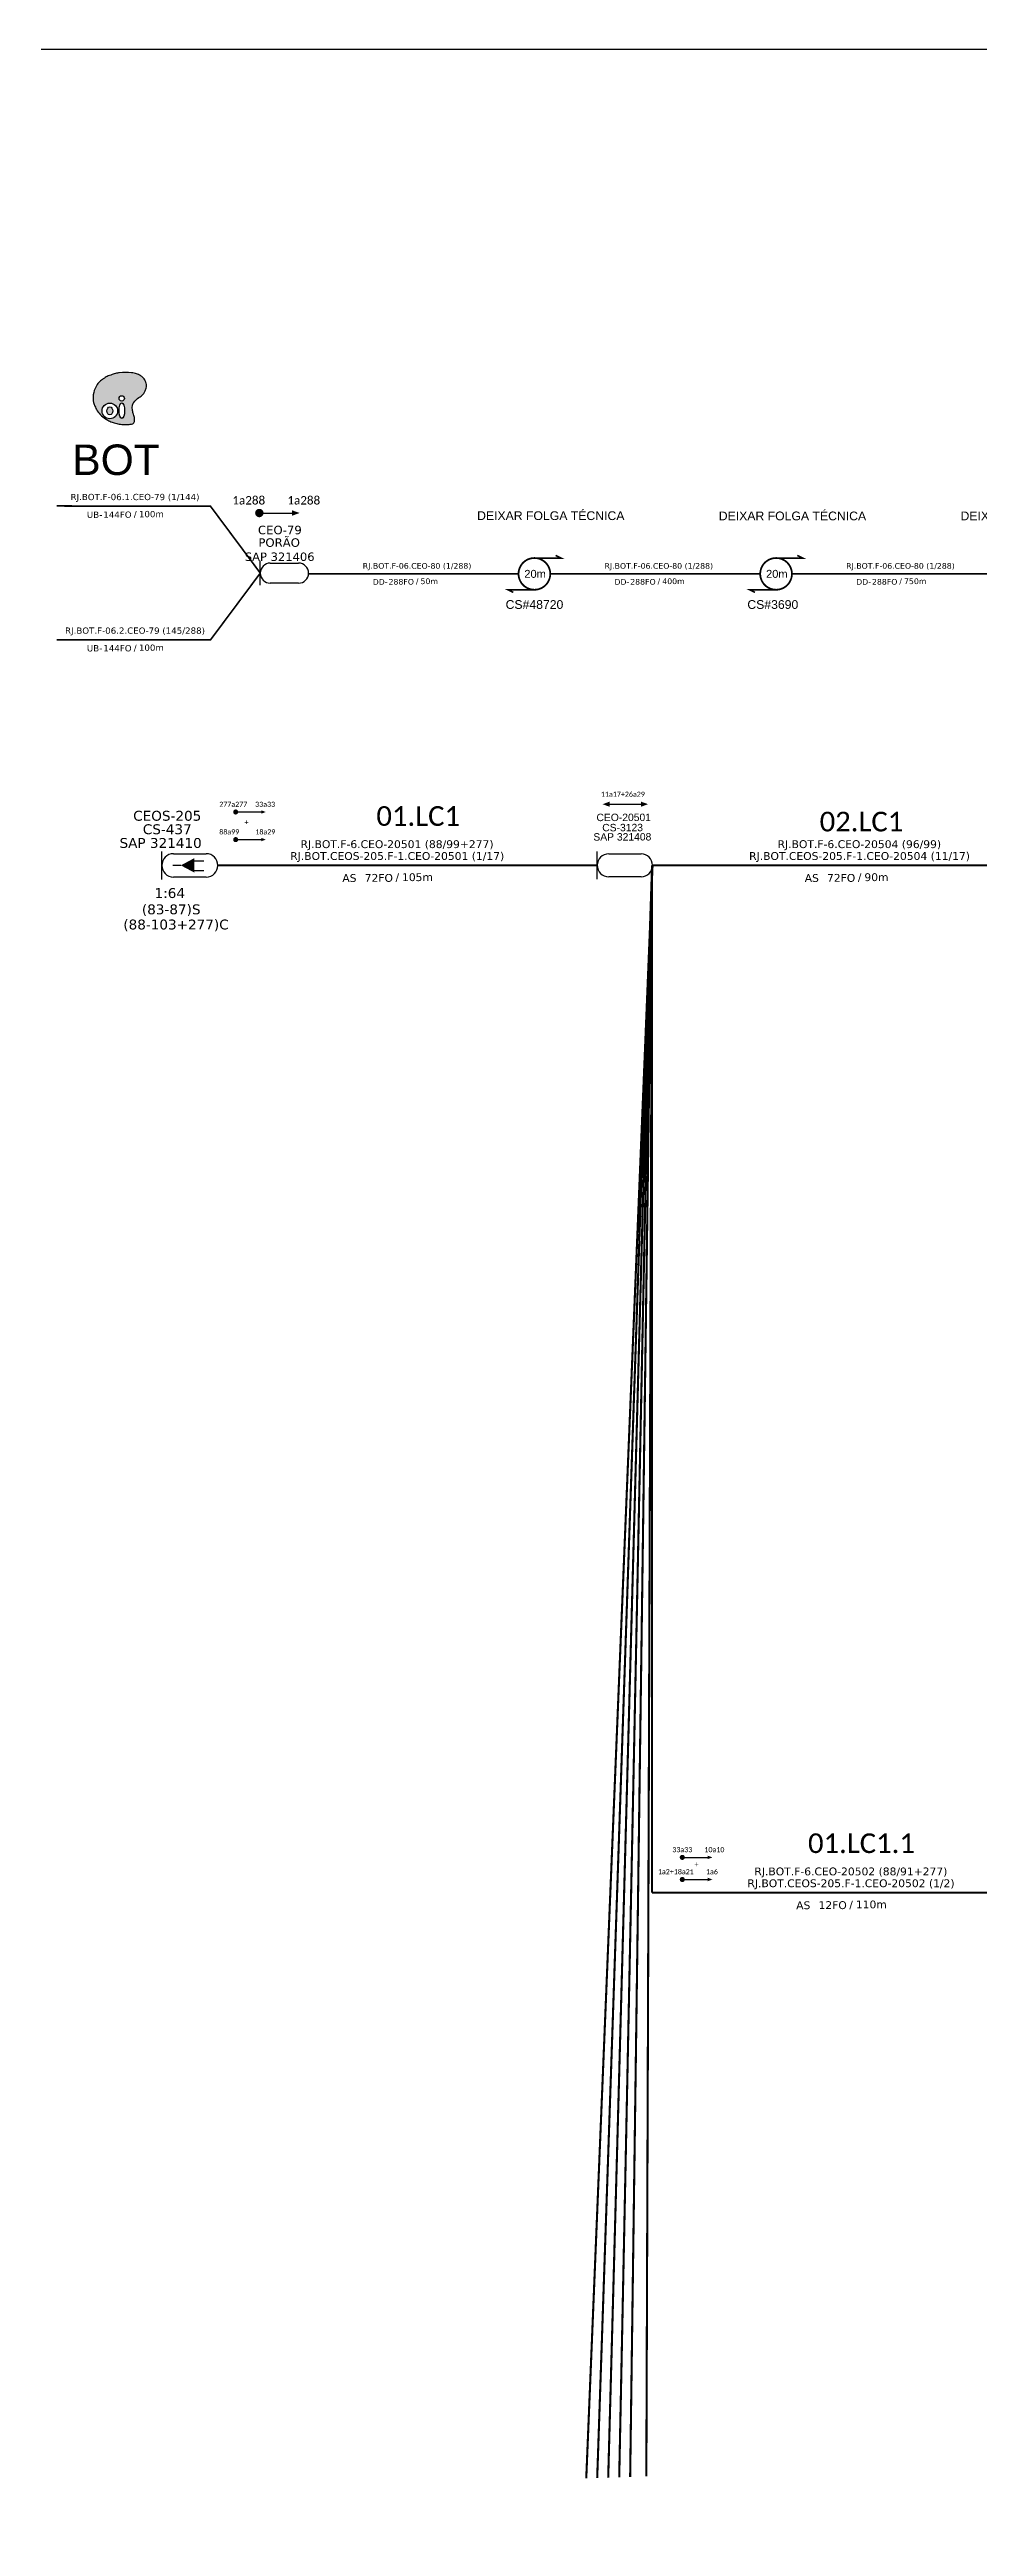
# Model space of a CAD drawing. Header units: inches. Extents: x 27113 to 27952, y 293751 to 294345.
# Drawn here: x 27544.4 to 27687.9, y 293962.3 to 294345 of the extents above; entities that cross this region are included whole.
import ezdxf
from ezdxf.enums import TextEntityAlignment as Align

# ---------------------------------------------------------------- set-up
doc = ezdxf.new("R2010")
doc.units = ezdxf.units.IN
doc.header["$MEASUREMENT"] = 0
for name, color, linetype, lineweight in [("20.0-LEGENDA DOS CDO'S", 1, 'Continuous', 0), ('20.2-CDO_POSTE', 1, 'Continuous', 5), ('40.1-ETIQUETAS', 1, 'Continuous', 20)]:
    doc.layers.add(name, color=color, linetype=linetype, lineweight=lineweight)
for name, color, linetype in [('20.4-CEO', 1, 'Continuous'), ('20.4-CEOS', 1, 'Continuous'), ('20.5-CABO AÉREO', 1, 'Continuous'), ('CAP a instalar', 1, 'Continuous'), ('SETA', 7, 'Continuous')]:
    doc.layers.add(name, color=color, linetype=linetype)
doc.styles.add('ARIAL', font='arial.ttf')
doc.styles.add('MtXpl_Calibri', font='calibri.ttf')
doc.styles.add('siredit', font='verdana.ttf')
doc.styles.get("Standard").update_dxf_attribs({"font": 'arial.ttf'})

# ---------------------------------------------------------------- blocks, each defined once
blk = doc.blocks.new('ETIQUETA_RS5F')
at = {"layer": '40.1-ETIQUETAS', "color": 0, "style": 'siredit'}
blk.add_text('/', height=1.5, dxfattribs=at).set_placement((1.55, -1.95), align=Align.MIDDLE_RIGHT)
for tag, p in [('ETIQUETA_R_PRIMARIA', (1.18, 4.1)), ('ETIQUETA_R_SECUNDARIA', (1.18, 2.1)), ('F_ATIVAS/F_MORTAS', (1.11, -4.24))]:
    blk.add_attdef(tag, text='', height=1.5, dxfattribs=at).set_placement(p, align=Align.MIDDLE_CENTER)
for tag, p in [('TIPO_CABO', (-6.62, -2.12)), ('CAP_CABO', (0.37, -2.09))]:
    blk.add_attdef(tag, text='', height=1.5, dxfattribs=at).set_placement(p, align=Align.MIDDLE_RIGHT)
blk.add_attdef('METROS', text='', height=1.5, dxfattribs=at).set_placement((2.11, -1.95), align=Align.MIDDLE_LEFT)
for tag, p in [('FUSÃO_1', (0.82, -8.39)), ('FUSÃO_2', (0.82, -10.6)), ('FUSÃO_3', (0.82, -12.93)), ('FUSÃO_4', (0.82, -15.14)), ('FUSÃO_5', (0.82, -17.16))]:
    blk.add_attdef(tag, text='', height=1.5, dxfattribs=at).set_placement(p, align=Align.CENTER)
blk = doc.blocks.new('CDOE-TEXTO PADRÃO')
at = {"layer": "20.0-LEGENDA DOS CDO'S", "color": 0, "style": 'ARIAL'}
for tag, p in [('CDO_N', (0.49, 7.39)), ('CORDOALHA', (0.5, 4.33)), ('SAP', (0.51, 1.67)), ('SPLITER_1', (0.59, -0.91)), ('SPLITER_2', (0.6, -3.55)), ('(XX-XX_F)S', (0.54, -8.29)), ('(XX-XX_L)S', (0.55, -10.83)), ('UMS', (0.55, -13.15))]:
    blk.add_attdef(tag, p, '', height=1.7, rotation=0.118, dxfattribs=at)
blk.add_attdef('FIBRAS_UTILIZADAS', text='', height=1.7, rotation=0.118, dxfattribs=at).set_placement((19.77, 7.43), align=Align.CENTER)
blk = doc.blocks.new('OI')
h = blk.add_hatch(color=40)
edge = h.paths.add_edge_path()
edge.add_spline(control_points=[(4.35, -0.67), (3.92, -0.99), (3.26, -1.5), (2.81, -2.59), (2.9, -3.5), (3.06, -4.27), (3.31, -4.85), (3.37, -5.39), (3.4, -5.88), (3.2, -6.4), (2.54, -6.61), (1.65, -6.63), (0.55, -6.67), (-0.56, -6.42), (-1.61, -6.14), (-2.77, -5.61), (-3.92, -4.77), (-4.89, -3.7), (-5.34, -2.65), (-5.6, -1.94), (-5.85, -0.96), (-5.71, 0.47), (-5.1, 2.02), (-4.14, 3.02), (-3.3, 3.61), (-2.37, 4.16), (-1.36, 4.44), (-0.56, 4.7), (0.79, 4.85), (2.24, 4.97), (3.79, 4.57), (4.67, 4.21), (5.44, 3.65), (5.76, 2.99), (6.03, 2.21), (6.01, 1.46), (5.72, 0.64), (5.31, 0.08), (4.88, -0.38), (4.51, -0.55), (4.35, -0.67)], knot_values=[0, 0, 0, 0, 1.60434, 2.417191, 3.427595, 4.282808, 4.776746, 5.304182, 5.888771, 6.258406, 6.858137, 7.79129, 8.986195, 10.124242, 11.187857, 12.242908, 13.953784, 15.414161, 16.515391, 17.349188, 17.675853, 19.552021, 21.515531, 22.568638, 23.63245, 24.621084, 25.782718, 26.745347, 27.142653, 29.870543, 31.004649, 31.921532, 32.709589, 33.801391, 34.042471, 35.192333, 35.971461, 36.628871, 37.254359, 37.836911, 37.836911, 37.836911, 37.836911], degree=3, periodic=0)
h.paths.add_polyline_path([(1.13, -0.87, -1), (-0.04, -0.87, -1)], flags=16)
edge = h.paths.add_edge_path(flags=16)
edge.add_ellipse((0.56, -3.59), major_axis=(-0.02, 1.71), ratio=0.361305, start_angle=0, end_angle=360)
h.paths.add_polyline_path([(-0.36, -3.62, -1), (-3.8, -3.62, -1)], flags=16)
edge = h.paths.add_edge_path(flags=0)
edge.add_ellipse((-2.08, -3.62), major_axis=(0, 0.885), ratio=0.758294, start_angle=0, end_angle=360)
at = {"color": 40}
for centre, radius in [((-2.08, -3.62), 1.72), ((0.54, -0.87), 0.587)]:
    blk.add_circle(centre, radius, dxfattribs=at)
blk.add_ellipse((-2.08, -3.62), major_axis=(0, 0.885), ratio=0.758294, start_param=-3.141592653589792, end_param=3.141592653589792, dxfattribs=at)
blk.add_ellipse((0.56, -3.59), major_axis=(-0.02, 1.71), ratio=0.361305, dxfattribs=at)
at = {"color": 40, "start_tangent": (-0.800898, -0.598801), "end_tangent": (-0.800898, -0.598801)}
blk.add_spline([(4.35, -0.67), (3.2, -1.78), (2.9, -2.54), (2.92, -3.55), (3.12, -4.38), (3.28, -4.85), (3.37, -5.37), (3.35, -5.95), (3.2, -6.29), (2.66, -6.55), (1.73, -6.63), (0.54, -6.62), (-0.58, -6.41), (-1.6, -6.11), (-2.56, -5.67), (-3.95, -4.67), (-4.89, -3.56), (-5.37, -2.56), (-5.64, -1.78), (-5.72, -1.46), (-5.63, 0.42), (-4.84, 2.22), (-4.13, 2.99), (-3.27, 3.62), (-2.4, 4.09), (-1.3, 4.47), (-0.37, 4.72), (0.02, 4.77), (2.75, 4.8), (3.85, 4.53), (4.69, 4.16), (5.31, 3.68), (5.85, 2.73), (5.93, 2.5), (5.94, 1.35), (5.67, 0.62), (5.29, 0.08), (4.84, -0.36), (4.35, -0.67)], degree=3, dxfattribs=at)

msp = doc.modelspace()

# ---------------------------------------------------------------- linework, layer by layer
msp.add_lwpolyline([(27113.44, 293750.99), (27952, 293750.99), (27952, 294344.99), (27113.44, 294344.99), (27113.44, 293750.99)])
at = {"color": 0}
for points, const_width in [([(27576.48, 294273.38, 1), (27577.13, 294273.38, 1)], 0.649), ([(27619.29, 294266.43, 1.000012), (27619.29, 294261.53, 0.999978)], 0.272), ([(27656.62, 294266.43, 1.000012), (27656.62, 294261.53, 0.999978)], 0.272)]:
    msp.add_lwpolyline(points, format="xyb", close=True, dxfattribs=dict(at, const_width=const_width))
at = {"color": 0, "const_width": 0.255}
for points in [[(27619.29, 294266.43), (27623.37, 294266.43), (27622.56, 294266.84)], [(27656.62, 294266.43), (27660.71, 294266.43), (27659.89, 294266.84)], [(27619.29, 294261.53), (27615.2, 294261.53), (27616.02, 294261.12)], [(27656.62, 294261.53), (27652.54, 294261.53), (27653.35, 294261.12)]]:
    msp.add_lwpolyline(points, dxfattribs=at)
at = {"color": 7, "const_width": 0.395}
for points in [[(27572.96, 294227.19, 1), (27573.35, 294227.19, 1)], [(27572.96, 294222.92, 1), (27573.35, 294222.92, 1)], [(27641.94, 294065.67, 1), (27642.33, 294065.67, 1)], [(27641.94, 294062.25, 1), (27642.33, 294062.26, 1)]]:
    msp.add_lwpolyline(points, format="xyb", close=True, dxfattribs=at)
at = {"color": 7}
msp.add_lwpolyline([(27630.93, 294228.4), (27635.73, 294228.4)], dxfattribs=at)
at = {"layer": '20.4-CEO', "color": 0}
for p, q in [((27578.5, 294265.66), (27582.86, 294265.66)), ((27582.86, 294262.55), (27578.5, 294262.55))]:
    msp.add_line(p, q, dxfattribs=at)
at = {"layer": '20.4-CEO', "color": 0, "const_width": 0.259}
for points in [[(27545.49, 294274.47), (27569.25, 294274.44), (27576.95, 294264.1)], [(27545.49, 294253.78), (27569.25, 294253.77), (27576.95, 294264.1)]]:
    msp.add_lwpolyline(points, dxfattribs=at)
at = {"layer": '20.4-CEO', "color": 0}
msp.add_lwpolyline([(27576.95, 294262.23), (27576.95, 294265.98)], dxfattribs=at)
for centre, start, end in [((27578.5, 294264.1), 90, 270), ((27582.86, 294264.1), 270, 90)]:
    msp.add_arc(centre, 1.55, start, end, dxfattribs=at)
at = {"layer": '20.4-CEOS', "color": 5}
for p, q in [((27563.54, 294220.74), (27568.6, 294220.74)), ((27628.99, 294216.8), (27628.99, 294221.09)), ((27630.77, 294220.73), (27635.76, 294220.73)), ((27568.6, 294217.13), (27563.54, 294217.13)), ((27635.76, 294217.17), (27630.77, 294217.17))]:
    msp.add_line(p, q, dxfattribs=at)
for points in [[(27561.74, 294216.76), (27561.74, 294221.11)], [(27564.67, 294218.94), (27563.46, 294218.94)], [(27566.67, 294219.65), (27568.21, 294219.65)], [(27566.67, 294218.15), (27568.21, 294218.15)]]:
    msp.add_lwpolyline(points, dxfattribs=at)
msp.add_lwpolyline([(27564.67, 294218.94, 0, 2.23, 0), (27566.76, 294218.94, 2.23, 2.23, 0)], format="xyseb", dxfattribs=at)
for centre, radius, start, end in [((27563.54, 294218.94), 1.8, 90, 270), ((27568.6, 294218.94), 1.8, 270, 90), ((27630.77, 294218.95), 1.78, 90, 270), ((27635.76, 294218.95), 1.78, 270, 90)]:
    msp.add_arc(centre, radius, start, end, dxfattribs=at)
at = {"layer": '20.5-CABO AÉREO', "color": 0, "ltscale": 8, "const_width": 0.259}
for points in [[(27584.4, 294263.98), (27616.84, 294263.98)], [(27621.74, 294263.98), (27654.17, 294263.98)], [(27659.07, 294263.98), (27691.51, 294263.98)]]:
    msp.add_lwpolyline(points, dxfattribs=at)
at = {"layer": 'CAP a instalar', "color": 5, "ltscale": 5.3, "const_width": 0.322}
for points in [[(27570.4, 294218.95), (27628.99, 294218.95)], [(27637.47, 294060.23), (27637.47, 294218.95)], [(27637.47, 294060.23), (27699.09, 294060.23)]]:
    msp.add_lwpolyline(points, dxfattribs=at)
at = {"layer": 'CAP a instalar', "color": 8, "ltscale": 5.3, "const_width": 0.322}
for points in [[(27627.3, 293969.74), (27637.54, 294218.95)], [(27628.99, 293969.8), (27637.47, 294218.95)], [(27630.69, 293969.85), (27637.47, 294218.95)], [(27632.39, 293969.9), (27637.47, 294218.95)]]:
    msp.add_lwpolyline(points, dxfattribs=at)
at = {"layer": 'CAP a instalar', "color": 0, "ltscale": 5.3, "const_width": 0.322}
for points in [[(27634.08, 293969.95), (27637.47, 294218.95)], [(27636.58, 293970.03), (27637.47, 294218.95)], [(27637.54, 294218.95), (27699.09, 294218.95)]]:
    msp.add_lwpolyline(points, dxfattribs=at)
at = {"layer": 'SETA', "color": 0}
msp.add_lwpolyline([(27576.81, 294273.38), (27582.45, 294273.38)], dxfattribs=at)
at = {"layer": 'SETA', "color": 7}
for points in [[(27573.16, 294227.19), (27577.47, 294227.19)], [(27573.16, 294222.92), (27577.47, 294222.92)], [(27642.13, 294065.67), (27646.44, 294065.67)], [(27642.13, 294062.26), (27646.44, 294062.26)]]:
    msp.add_lwpolyline(points, dxfattribs=at)
at = {"layer": 'SETA', "color": 0}
msp.add_solid([(27581.83, 294273.81), (27583.02, 294273.39), (27581.83, 294272.95)], dxfattribs=at)
at = {"layer": 'SETA', "color": 7}
for points in [[(27577.09, 294227.45), (27577.81, 294227.19), (27577.09, 294226.93)], [(27630.93, 294227.99), (27629.82, 294228.39), (27630.92, 294228.8)], [(27635.73, 294228.8), (27636.84, 294228.4), (27635.74, 294227.99)], [(27577.09, 294223.19), (27577.81, 294222.93), (27577.09, 294222.66)], [(27646.07, 294065.93), (27646.79, 294065.67), (27646.07, 294065.41)], [(27646.07, 294062.52), (27646.79, 294062.26), (27646.07, 294061.99)]]:
    msp.add_solid(points, dxfattribs=at)

# ---------------------------------------------------------------- block references
at = {"color": 7, "xscale": 0.7007200495882915, "yscale": 0.7007200495882915, "zscale": 0.7007200495882915, "rotation": 0.1532885625447554}
msp.add_blockref('OI', (27555.16, 294291.7), dxfattribs=at)
at = {"layer": '20.2-CDO_POSTE', "color": 5}
ref = msp.add_blockref('CDOE-TEXTO PADRÃO', (27628.8, 294222.42), dxfattribs=dict(at, xscale=0.6713701839551117, yscale=0.6713701839551117, zscale=0.6713701839551117))
ref.add_attrib('CDO_N', 'CEO-20501', (27628.88, 294225.78), dxfattribs={"layer": "20.0-LEGENDA DOS CDO'S", "color": 0, "height": 1.141, "rotation": 0.118, "style": 'ARIAL'})
ref = msp.add_blockref('CDOE-TEXTO PADRÃO', (27629.69, 294220.85), dxfattribs=dict(at, xscale=0.6713701839551117, yscale=0.6713701839551117, zscale=0.6713701839551117))
ref.add_attrib('CDO_N', 'CS-3123', (27629.77, 294224.21), dxfattribs={"layer": "20.0-LEGENDA DOS CDO'S", "color": 0, "height": 1.141, "rotation": 0.118, "style": 'ARIAL'})
at = {"layer": '40.1-ETIQUETAS', "color": 0}
ref = msp.add_blockref('ETIQUETA_RS5F', (27668.56, 294218.69), dxfattribs=dict(at, xscale=0.8056442080133319, yscale=0.8056442080133319, zscale=0.8056442080133319))
ref.add_attrib('ETIQUETA_R_PRIMARIA', 'RJ.BOT.F-6.CEO-20504 (96/99)', dxfattribs={"color": 0, "height": 1.2085, "style": 'siredit'}).set_placement((27669.48, 294222.22), align=Align.MIDDLE_CENTER)
ref.add_attrib('ETIQUETA_R_SECUNDARIA', 'RJ.BOT.CEOS-205.F-1.CEO-20504 (11/17)', dxfattribs={"color": 0, "height": 1.2085, "style": 'siredit'}).set_placement((27669.51, 294220.39), align=Align.MIDDLE_CENTER)
ref.add_attrib('TIPO_CABO', 'AS', dxfattribs={"color": 0, "height": 1.208, "style": 'siredit'}).set_placement((27663.23, 294216.99), align=Align.MIDDLE_RIGHT)
ref.add_attrib('CAP_CABO', '72FO', dxfattribs={"color": 0, "height": 1.208, "style": 'siredit'}).set_placement((27668.85, 294217.01), align=Align.MIDDLE_RIGHT)
ref.add_attrib('METROS', '90m', dxfattribs={"color": 0, "height": 1.208, "style": 'siredit'}).set_placement((27670.26, 294217.12), align=Align.MIDDLE_LEFT)

# ---------------------------------------------------------------- texts
at = {"color": 0, "style": 'ARIAL'}
msp.add_text('BOT', height=4.708, dxfattribs=at).set_placement((27547.91, 294279.26))
for s, height, p in [('DEIXAR FOLGA TÉCNICA', 1.3514, (27610.44, 294272.3)), ('DEIXAR FOLGA TÉCNICA', 1.3514, (27647.77, 294272.26)), ('DEIXAR FOLGA TÉCNICA', 1.3514, (27685.11, 294272.26)), ('CS#48720', 1.351, (27614.84, 294258.57)), ('CS#3690', 1.351, (27652.18, 294258.57))]:
    msp.add_text(s, height=height, rotation=359.9867, dxfattribs=at).set_placement(p)
at = {"color": 0}
for p in [(27617.73, 294263.37), (27655.07, 294263.37)]:
    msp.add_text('20m', height=1.226, dxfattribs=at).set_placement(p)
at = {"color": 1, "style": 'MtXpl_Calibri'}
for s, p in [('277a277', (27570.61, 294227.99)), ('33a33', (27576.15, 294227.99)), ('33a33', (27640.59, 294066.47)), ('10a10', (27645.55, 294066.47))]:
    msp.add_text(s, height=0.79, rotation=359.9166, dxfattribs=at).set_placement(p)
at = {"style": 'MtXpl_Calibri'}
for p in [(27574.53, 294225.21), (27644.03, 294064.19)]:
    msp.add_text('+', height=0.79, rotation=359.9166, dxfattribs=at).set_placement(p)
at = {"color": 0, "char_height": 1.2973, "width": 95.7669, "attachment_point": 5, "rotation": 359.9166}
for insert in [(27575.17, 294275.34), (27583.67, 294275.34)]:
    msp.add_mtext('{\\fCalibri|b0|i0|c0|p34;\\C256;1a288}', dxfattribs=dict(at, insert=insert))
at = {"color": 5, "char_height": 0.7899, "width": 58.3109, "attachment_point": 5, "rotation": 359.9166}
for s, insert in [('\\C256;\\fCalibri|b0|i0|c0|p34;11a17+26a29', (27632.96, 294229.93)), ('{\\fCalibri|b0|i0|c0|p34;\\C256;88a99}', (27572.16, 294224.11)), ('{\\fCalibri|b0|i0|c0|p34;\\C256;18a29}', (27577.73, 294224.11)), ('\\C256;\\fCalibri|b0|i0|c0|p34;1a2+18a21', (27641.14, 294063.45)), ('\\C256;\\fCalibri|b0|i0|c0|p34;1a6', (27646.71, 294063.45))]:
    msp.add_mtext(s, dxfattribs=dict(at, insert=insert))
at = {"color": 3, "char_height": 3.038, "width": 272.6012, "attachment_point": 5}
for s, insert in [('\\fCalibri|b0|i0|c0|p34;01.LC1', (27601.34, 294226.55)), ('\\fCalibri|b0|i0|c0|p34;02.LC1', (27669.81, 294225.69)), ('{\\fCalibri|b0|i0|c0|p34;01.LC1.1}', (27669.81, 294067.84))]:
    msp.add_mtext(s, dxfattribs=dict(at, insert=insert))
at = {"layer": "20.0-LEGENDA DOS CDO'S", "color": 5, "style": 'ARIAL'}
msp.add_text('SAP 321408', height=1.141, rotation=0.118, dxfattribs=at).set_placement((27628.4, 294222.77))
at = {"layer": '20.4-CEO', "color": 0, "style": 'siredit'}
for s, height, p in [('CEO-79', 1.315, (27579.97, 294270.76)), ('          SAP 321406', 1.2973, (27577.12, 294266.63)), ('PORÃO', 1.315, (27579.86, 294268.82))]:
    msp.add_text(s, height=height, dxfattribs=at).set_placement(p, align=Align.MIDDLE_CENTER)
at = {"layer": '20.4-CEOS', "color": 5, "style": 'siredit'}
for s, p in [('CEOS-205', (27562.58, 294227.37)), ('CS-437', (27562.58, 294225.29)), ('  SAP 321410', (27560.89, 294223.17)), ('1:64', (27562.97, 294215.43)), ('(83-87)S', (27563.19, 294212.91))]:
    msp.add_text(s, height=1.528, dxfattribs=at).set_placement(p, align=Align.TOP_CENTER)
at = {"layer": '20.4-CEOS', "color": 1, "style": 'siredit'}
msp.add_text('(88-103+277)C', height=1.528, dxfattribs=at).set_placement((27563.93, 294210.57), align=Align.TOP_CENTER)
at = {"layer": '40.1-ETIQUETAS', "color": 0, "style": 'siredit'}
for s, height, p in [('RJ.BOT.F-06.1.CEO-79 (1/144)', 0.973, (27557.6, 294275.86)), ('RJ.BOT.F-06.CEO-80 (1/288)', 0.8757, (27601.16, 294265.21)), ('RJ.BOT.F-06.CEO-80 (1/288)', 0.8757, (27638.5, 294265.21)), ('RJ.BOT.F-06.CEO-80 (1/288)', 0.8757, (27675.83, 294265.21)), ('RJ.BOT.F-06.2.CEO-79 (145/288)', 0.973, (27557.6, 294255.21))]:
    msp.add_text(s, height=height, dxfattribs=at).set_placement(p, align=Align.MIDDLE_CENTER)
for s, height, p in [('UB-', 0.973, (27552.54, 294273.12)), ('144FO', 0.973, (27557.07, 294273.13)), ('/', 0.973, (27557.86, 294273.22)), ('/', 0.876, (27601.38, 294262.84)), ('/', 0.876, (27638.71, 294262.84)), ('/', 0.876, (27676.05, 294262.84)), ('DD-', 0.876, (27596.61, 294262.74)), ('288FO', 0.876, (27600.69, 294262.76)), ('DD-', 0.876, (27633.94, 294262.74)), ('288FO', 0.876, (27638.02, 294262.76)), ('DD-', 0.876, (27671.28, 294262.74)), ('288FO', 0.876, (27675.36, 294262.76)), ('UB-', 0.973, (27552.54, 294252.48)), ('144FO', 0.973, (27557.07, 294252.49)), ('/', 0.973, (27557.86, 294252.58))]:
    msp.add_text(s, height=height, dxfattribs=at).set_placement(p, align=Align.MIDDLE_RIGHT)
for s, height, p in [('100m', 0.973, (27558.2, 294273.22)), ('50m', 0.876, (27601.7, 294262.84)), ('400m', 0.876, (27639.04, 294262.84)), ('750m', 0.876, (27676.38, 294262.84)), ('100m', 0.973, (27558.2, 294252.58))]:
    msp.add_text(s, height=height, dxfattribs=at).set_placement(p, align=Align.MIDDLE_LEFT)
at = {"layer": '40.1-ETIQUETAS', "color": 1, "style": 'siredit'}
for s, p in [('RJ.BOT.F-6.CEO-20501 (88/99+277)', (27598.07, 294222.22)), ('RJ.BOT.F-6.CEO-20502 (88/91+277)', (27668.17, 294063.5))]:
    msp.add_text(s, height=1.2085, dxfattribs=at).set_placement(p, align=Align.MIDDLE_CENTER)
at = {"layer": '40.1-ETIQUETAS', "color": 5, "style": 'siredit'}
for s, p in [('RJ.BOT.CEOS-205.F-1.CEO-20501 (1/17)', (27598.1, 294220.39)), ('RJ.BOT.CEOS-205.F-1.CEO-20502 (1/2)', (27668.19, 294061.67))]:
    msp.add_text(s, height=1.2085, dxfattribs=at).set_placement(p, align=Align.MIDDLE_CENTER)
for s, height, p in [('AS', 1.208, (27591.81, 294216.99)), ('72FO', 1.208, (27597.44, 294217.01)), ('/', 1.21, (27598.39, 294217.12)), ('AS', 1.208, (27661.91, 294058.27)), ('12FO', 1.208, (27667.54, 294058.29)), ('/', 1.21, (27668.49, 294058.4))]:
    msp.add_text(s, height=height, dxfattribs=at).set_placement(p, align=Align.MIDDLE_RIGHT)
for s, p in [('105m', (27598.84, 294217.12)), ('110m', (27668.94, 294058.4))]:
    msp.add_text(s, height=1.208, dxfattribs=at).set_placement(p, align=Align.MIDDLE_LEFT)

doc.saveas('drawing.dxf')
